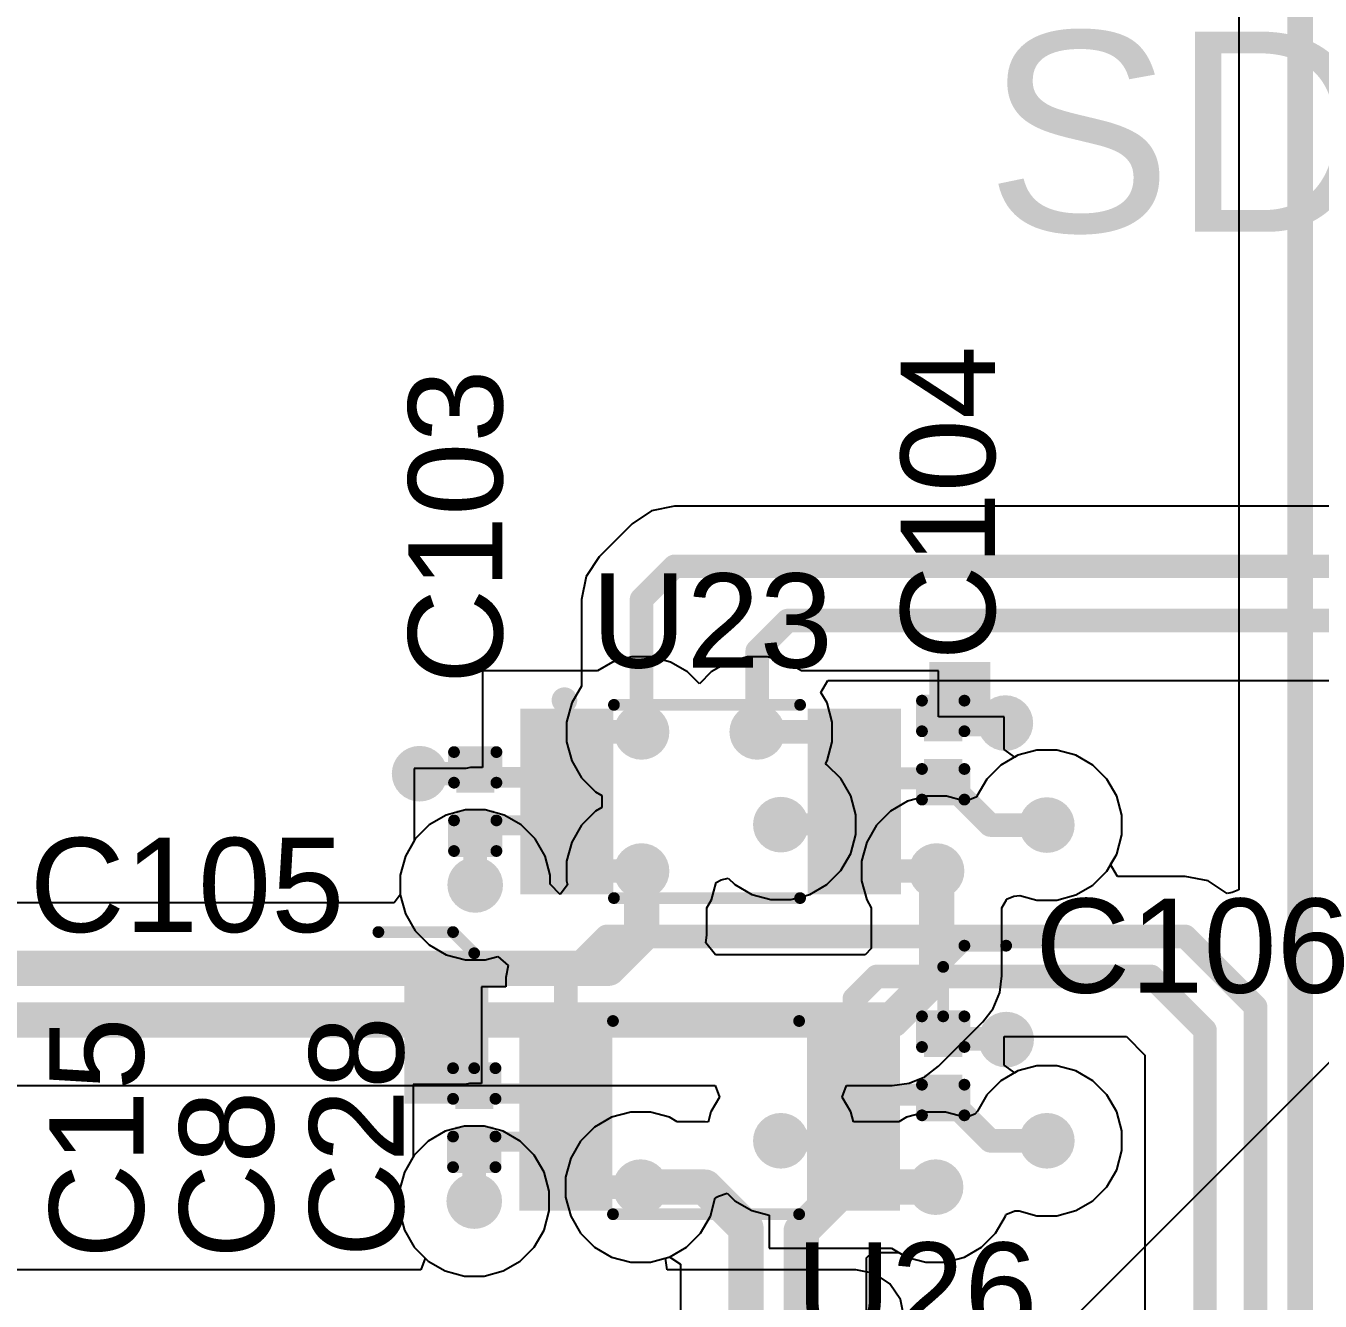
# Model space of a CAD drawing. Header units: millimetres. Extents: x 0 to 214, y 0 to 214.
# Drawn here: x 3.11 to 3.659, y 3.678 to 4.219 of the extents above; entities that cross this region are included whole.
import ezdxf

# ---------------------------------------------------------------- set-up
doc = ezdxf.new("R2010")
doc.units = ezdxf.units.MM
doc.header["$MEASUREMENT"] = 0
for name, color, linetype in [('BottomLayer', 5, 'Continuous'), ('BottomSolder', 6, 'Continuous'), ('TopLayer', 1, 'Continuous'), ('TopOverlay', 2, 'Continuous'), ('TopPaste', 8, 'Continuous'), ('TopSolder', 216, 'Continuous'), ('ViaHoleLayer', 16, 'Continuous')]:
    doc.layers.add(name, color=color, linetype=linetype)
doc.styles.add('Arial', font='', dxfattribs={"height": 0.2})
doc.styles.get('Arial').set_extended_font_data('Arial')

# ---------------------------------------------------------------- blocks, each defined once
blk = doc.blocks.new('TXB0102DCUT_21')
at = {"layer": 'TopLayer'}
for points in [[(-0.07677, 0.03543), (-0.04528, 0.03543), (-0.04528, 0.02362), (-0.07677, 0.02362)], [(0.04528, 0.03543), (0.07677, 0.03543), (0.07677, 0.02362), (0.04528, 0.02362)], [(-0.07677, 0.01575), (-0.04528, 0.01575), (-0.04528, 0.00394), (-0.07677, 0.00394)], [(0.04528, 0.01575), (0.07677, 0.01575), (0.07677, 0.00394), (0.04528, 0.00394)], [(-0.07677, -0.00394), (-0.04528, -0.00394), (-0.04528, -0.01575), (-0.07677, -0.01575)], [(0.04528, -0.00394), (0.07677, -0.00394), (0.07677, -0.01575), (0.04528, -0.01575)], [(-0.07677, -0.02362), (-0.04528, -0.02362), (-0.04528, -0.03543), (-0.07677, -0.03543)], [(0.04528, -0.02362), (0.07677, -0.02362), (0.07677, -0.03543), (0.04528, -0.03543)]]:
    blk.add_hatch(color=1, dxfattribs=at).paths.add_polyline_path(points)
at = {"layer": 'TopPaste'}
for points in [[(-0.07677, 0.03543), (-0.04528, 0.03543), (-0.04528, 0.02362), (-0.07677, 0.02362)], [(0.04528, 0.03543), (0.07677, 0.03543), (0.07677, 0.02362), (0.04528, 0.02362)], [(-0.07677, 0.01575), (-0.04528, 0.01575), (-0.04528, 0.00394), (-0.07677, 0.00394)], [(0.04528, 0.01575), (0.07677, 0.01575), (0.07677, 0.00394), (0.04528, 0.00394)], [(-0.07677, -0.00394), (-0.04528, -0.00394), (-0.04528, -0.01575), (-0.07677, -0.01575)], [(0.04528, -0.00394), (0.07677, -0.00394), (0.07677, -0.01575), (0.04528, -0.01575)], [(-0.07677, -0.02362), (-0.04528, -0.02362), (-0.04528, -0.03543), (-0.07677, -0.03543)], [(0.04528, -0.02362), (0.07677, -0.02362), (0.07677, -0.03543), (0.04528, -0.03543)]]:
    blk.add_hatch(color=8, dxfattribs=at).paths.add_polyline_path(points)
at = {"layer": 'TopSolder'}
for points in [[(-0.08077, 0.03943), (-0.04128, 0.03943), (-0.04128, 0.01962), (-0.08077, 0.01962)], [(0.04128, 0.03943), (0.08077, 0.03943), (0.08077, 0.01962), (0.04128, 0.01962)], [(-0.08077, 0.01975), (-0.04128, 0.01975), (-0.04128, -0.00006), (-0.08077, -0.00006)], [(0.04128, 0.01975), (0.08077, 0.01975), (0.08077, -0.00006), (0.04128, -0.00006)], [(-0.08077, 0.00006), (-0.04128, 0.00006), (-0.04128, -0.01975), (-0.08077, -0.01975)], [(0.04128, 0.00006), (0.08077, 0.00006), (0.08077, -0.01975), (0.04128, -0.01975)], [(-0.08077, -0.01962), (-0.04128, -0.01962), (-0.04128, -0.03943), (-0.08077, -0.03943)], [(0.04128, -0.01962), (0.08077, -0.01962), (0.08077, -0.03943), (0.04128, -0.03943)]]:
    blk.add_hatch(color=216, dxfattribs=at).paths.add_polyline_path(points)
at = {"layer": 'TopOverlay'}
for points, const_width in [([(-0.0605, 0.043, 1), (-0.0635, 0.043, 1)], 0.00787), ([(-0.06547, 0.043, 1), (-0.06153, 0.043, 1)], 0.00394), ([(-0.06247, 0.043, 1), (-0.05853, 0.043, 1)], 0.00394), ([(-0.04225, 0.041, 1), (-0.03975, 0.041, 1)], 0.0025), ([(0.03675, 0.041, 1), (0.03925, 0.041, 1)], 0.0025), ([(-0.04225, -0.041, 1), (-0.03975, -0.041, 1)], 0.0025), ([(0.03675, -0.041, 1), (0.03925, -0.041, 1)], 0.0025)]:
    blk.add_lwpolyline(points, format="xyb", close=True, dxfattribs=dict(at, const_width=const_width))
at = {"layer": 'TopOverlay', "const_width": 0.005}
for points in [[(-0.041, 0.041), (0.038, 0.041)], [(-0.041, -0.041), (0.038, -0.041)]]:
    blk.add_lwpolyline(points, dxfattribs=at)
blk = doc.blocks.new('CAP_0201_28')
at = {"layer": 'TopLayer'}
for points in [[(-0.01772, 0.00591), (-0.00591, 0.00591), (-0.00591, -0.00591), (-0.01772, -0.00591)], [(0.00591, 0.00591), (0.01772, 0.00591), (0.01772, -0.00591), (0.00591, -0.00591)]]:
    blk.add_hatch(color=1, dxfattribs=at).paths.add_polyline_path(points)
at = {"layer": 'TopPaste'}
for points in [[(-0.01772, 0.00591), (-0.00591, 0.00591), (-0.00591, -0.00591), (-0.01772, -0.00591)], [(0.00591, 0.00591), (0.01772, 0.00591), (0.01772, -0.00591), (0.00591, -0.00591)]]:
    blk.add_hatch(color=8, dxfattribs=at).paths.add_polyline_path(points)
at = {"layer": 'TopSolder'}
for points in [[(-0.01988, 0.00807), (-0.00374, 0.00807), (-0.00374, -0.00807), (-0.01988, -0.00807)], [(0.00374, 0.00807), (0.01988, 0.00807), (0.01988, -0.00807), (0.00374, -0.00807)]]:
    blk.add_hatch(color=216, dxfattribs=at).paths.add_polyline_path(points)
at = {"layer": 'TopOverlay', "const_width": 0.005}
for points in [[(-0.021, 0.009), (-0.021, -0.009)], [(-0.021, 0.009), (-0.008, 0.009)], [(0.008, 0.009), (0.021, 0.009)], [(0.021, 0.009), (0.021, -0.009)], [(-0.021, -0.009), (-0.008, -0.009)], [(0.008, -0.009), (0.021, -0.009)]]:
    blk.add_lwpolyline(points, dxfattribs=at)
at = {"layer": 'TopOverlay', "const_width": 0.0025}
for points in [[(-0.02225, 0.009, 1), (-0.01975, 0.009, 1)], [(-0.02225, 0.009, 1), (-0.01975, 0.009, 1)], [(-0.00925, 0.009, 1), (-0.00675, 0.009, 1)], [(0.00675, 0.009, 1), (0.00925, 0.009, 1)], [(0.01975, 0.009, 1), (0.02225, 0.009, 1)], [(0.01975, 0.009, 1), (0.02225, 0.009, 1)], [(-0.02225, -0.009, 1), (-0.01975, -0.009, 1)], [(-0.02225, -0.009, 1), (-0.01975, -0.009, 1)], [(-0.00925, -0.009, 1), (-0.00675, -0.009, 1)], [(0.00675, -0.009, 1), (0.00925, -0.009, 1)], [(0.01975, -0.009, 1), (0.02225, -0.009, 1)], [(0.01975, -0.009, 1), (0.02225, -0.009, 1)]]:
    blk.add_lwpolyline(points, format="xyb", close=True, dxfattribs=at)
blk = doc.blocks.new('CAP_0201_29')
at = {"layer": 'TopLayer'}
for points in [[(-0.01772, 0.00591), (-0.00591, 0.00591), (-0.00591, -0.00591), (-0.01772, -0.00591)], [(0.00591, 0.00591), (0.01772, 0.00591), (0.01772, -0.00591), (0.00591, -0.00591)]]:
    blk.add_hatch(color=1, dxfattribs=at).paths.add_polyline_path(points)
at = {"layer": 'TopPaste'}
for points in [[(-0.01772, 0.00591), (-0.00591, 0.00591), (-0.00591, -0.00591), (-0.01772, -0.00591)], [(0.00591, 0.00591), (0.01772, 0.00591), (0.01772, -0.00591), (0.00591, -0.00591)]]:
    blk.add_hatch(color=8, dxfattribs=at).paths.add_polyline_path(points)
at = {"layer": 'TopSolder'}
for points in [[(-0.01988, 0.00807), (-0.00374, 0.00807), (-0.00374, -0.00807), (-0.01988, -0.00807)], [(0.00374, 0.00807), (0.01988, 0.00807), (0.01988, -0.00807), (0.00374, -0.00807)]]:
    blk.add_hatch(color=216, dxfattribs=at).paths.add_polyline_path(points)
at = {"layer": 'TopOverlay', "const_width": 0.005}
for points in [[(-0.021, 0.009), (-0.021, -0.009)], [(-0.021, 0.009), (-0.008, 0.009)], [(0.008, 0.009), (0.021, 0.009)], [(0.021, 0.009), (0.021, -0.009)], [(-0.021, -0.009), (-0.008, -0.009)], [(0.008, -0.009), (0.021, -0.009)]]:
    blk.add_lwpolyline(points, dxfattribs=at)
at = {"layer": 'TopOverlay', "const_width": 0.0025}
for points in [[(-0.02225, 0.009, 1), (-0.01975, 0.009, 1)], [(-0.02225, 0.009, 1), (-0.01975, 0.009, 1)], [(-0.00925, 0.009, 1), (-0.00675, 0.009, 1)], [(0.00675, 0.009, 1), (0.00925, 0.009, 1)], [(0.01975, 0.009, 1), (0.02225, 0.009, 1)], [(0.01975, 0.009, 1), (0.02225, 0.009, 1)], [(-0.02225, -0.009, 1), (-0.01975, -0.009, 1)], [(-0.02225, -0.009, 1), (-0.01975, -0.009, 1)], [(-0.00925, -0.009, 1), (-0.00675, -0.009, 1)], [(0.00675, -0.009, 1), (0.00925, -0.009, 1)], [(0.01975, -0.009, 1), (0.02225, -0.009, 1)], [(0.01975, -0.009, 1), (0.02225, -0.009, 1)]]:
    blk.add_lwpolyline(points, format="xyb", close=True, dxfattribs=at)
blk = doc.blocks.new('TXB0102DCUT_30')
at = {"layer": 'TopLayer'}
for points in [[(-0.07677, 0.03543), (-0.04528, 0.03543), (-0.04528, 0.02362), (-0.07677, 0.02362)], [(0.04528, 0.03543), (0.07677, 0.03543), (0.07677, 0.02362), (0.04528, 0.02362)], [(-0.07677, 0.01575), (-0.04528, 0.01575), (-0.04528, 0.00394), (-0.07677, 0.00394)], [(0.04528, 0.01575), (0.07677, 0.01575), (0.07677, 0.00394), (0.04528, 0.00394)], [(-0.07677, -0.00394), (-0.04528, -0.00394), (-0.04528, -0.01575), (-0.07677, -0.01575)], [(0.04528, -0.00394), (0.07677, -0.00394), (0.07677, -0.01575), (0.04528, -0.01575)], [(-0.07677, -0.02362), (-0.04528, -0.02362), (-0.04528, -0.03543), (-0.07677, -0.03543)], [(0.04528, -0.02362), (0.07677, -0.02362), (0.07677, -0.03543), (0.04528, -0.03543)]]:
    blk.add_hatch(color=1, dxfattribs=at).paths.add_polyline_path(points)
at = {"layer": 'TopPaste'}
for points in [[(-0.07677, 0.03543), (-0.04528, 0.03543), (-0.04528, 0.02362), (-0.07677, 0.02362)], [(0.04528, 0.03543), (0.07677, 0.03543), (0.07677, 0.02362), (0.04528, 0.02362)], [(-0.07677, 0.01575), (-0.04528, 0.01575), (-0.04528, 0.00394), (-0.07677, 0.00394)], [(0.04528, 0.01575), (0.07677, 0.01575), (0.07677, 0.00394), (0.04528, 0.00394)], [(-0.07677, -0.00394), (-0.04528, -0.00394), (-0.04528, -0.01575), (-0.07677, -0.01575)], [(0.04528, -0.00394), (0.07677, -0.00394), (0.07677, -0.01575), (0.04528, -0.01575)], [(-0.07677, -0.02362), (-0.04528, -0.02362), (-0.04528, -0.03543), (-0.07677, -0.03543)], [(0.04528, -0.02362), (0.07677, -0.02362), (0.07677, -0.03543), (0.04528, -0.03543)]]:
    blk.add_hatch(color=8, dxfattribs=at).paths.add_polyline_path(points)
at = {"layer": 'TopSolder'}
for points in [[(-0.08077, 0.03943), (-0.04128, 0.03943), (-0.04128, 0.01962), (-0.08077, 0.01962)], [(0.04128, 0.03943), (0.08077, 0.03943), (0.08077, 0.01962), (0.04128, 0.01962)], [(-0.08077, 0.01975), (-0.04128, 0.01975), (-0.04128, -0.00006), (-0.08077, -0.00006)], [(0.04128, 0.01975), (0.08077, 0.01975), (0.08077, -0.00006), (0.04128, -0.00006)], [(-0.08077, 0.00006), (-0.04128, 0.00006), (-0.04128, -0.01975), (-0.08077, -0.01975)], [(0.04128, 0.00006), (0.08077, 0.00006), (0.08077, -0.01975), (0.04128, -0.01975)], [(-0.08077, -0.01962), (-0.04128, -0.01962), (-0.04128, -0.03943), (-0.08077, -0.03943)], [(0.04128, -0.01962), (0.08077, -0.01962), (0.08077, -0.03943), (0.04128, -0.03943)]]:
    blk.add_hatch(color=216, dxfattribs=at).paths.add_polyline_path(points)
at = {"layer": 'TopOverlay'}
for points, const_width in [([(-0.0605, 0.043, 1), (-0.0635, 0.043, 1)], 0.00787), ([(-0.06547, 0.043, 1), (-0.06153, 0.043, 1)], 0.00394), ([(-0.06247, 0.043, 1), (-0.05853, 0.043, 1)], 0.00394), ([(-0.04225, 0.041, 1), (-0.03975, 0.041, 1)], 0.0025), ([(0.03675, 0.041, 1), (0.03925, 0.041, 1)], 0.0025), ([(-0.04225, -0.041, 1), (-0.03975, -0.041, 1)], 0.0025), ([(0.03675, -0.041, 1), (0.03925, -0.041, 1)], 0.0025)]:
    blk.add_lwpolyline(points, format="xyb", close=True, dxfattribs=dict(at, const_width=const_width))
at = {"layer": 'TopOverlay', "const_width": 0.005}
for points in [[(-0.041, 0.041), (0.038, 0.041)], [(-0.041, -0.041), (0.038, -0.041)]]:
    blk.add_lwpolyline(points, dxfattribs=at)
blk = doc.blocks.new('CAP_0201_171')
at = {"layer": 'TopLayer'}
for points in [[(-0.01772, 0.00591), (-0.00591, 0.00591), (-0.00591, -0.00591), (-0.01772, -0.00591)], [(0.00591, 0.00591), (0.01772, 0.00591), (0.01772, -0.00591), (0.00591, -0.00591)]]:
    blk.add_hatch(color=1, dxfattribs=at).paths.add_polyline_path(points)
at = {"layer": 'TopPaste'}
for points in [[(-0.01772, 0.00591), (-0.00591, 0.00591), (-0.00591, -0.00591), (-0.01772, -0.00591)], [(0.00591, 0.00591), (0.01772, 0.00591), (0.01772, -0.00591), (0.00591, -0.00591)]]:
    blk.add_hatch(color=8, dxfattribs=at).paths.add_polyline_path(points)
at = {"layer": 'TopSolder'}
for points in [[(-0.01988, 0.00807), (-0.00374, 0.00807), (-0.00374, -0.00807), (-0.01988, -0.00807)], [(0.00374, 0.00807), (0.01988, 0.00807), (0.01988, -0.00807), (0.00374, -0.00807)]]:
    blk.add_hatch(color=216, dxfattribs=at).paths.add_polyline_path(points)
at = {"layer": 'TopOverlay', "const_width": 0.005}
for points in [[(-0.021, 0.009), (-0.021, -0.009)], [(-0.021, 0.009), (-0.008, 0.009)], [(0.008, 0.009), (0.021, 0.009)], [(0.021, 0.009), (0.021, -0.009)], [(-0.021, -0.009), (-0.008, -0.009)], [(0.008, -0.009), (0.021, -0.009)]]:
    blk.add_lwpolyline(points, dxfattribs=at)
at = {"layer": 'TopOverlay', "const_width": 0.0025}
for points in [[(-0.02225, 0.009, 1), (-0.01975, 0.009, 1)], [(-0.02225, 0.009, 1), (-0.01975, 0.009, 1)], [(-0.00925, 0.009, 1), (-0.00675, 0.009, 1)], [(0.00675, 0.009, 1), (0.00925, 0.009, 1)], [(0.01975, 0.009, 1), (0.02225, 0.009, 1)], [(0.01975, 0.009, 1), (0.02225, 0.009, 1)], [(-0.02225, -0.009, 1), (-0.01975, -0.009, 1)], [(-0.02225, -0.009, 1), (-0.01975, -0.009, 1)], [(-0.00925, -0.009, 1), (-0.00675, -0.009, 1)], [(0.00675, -0.009, 1), (0.00925, -0.009, 1)], [(0.01975, -0.009, 1), (0.02225, -0.009, 1)], [(0.01975, -0.009, 1), (0.02225, -0.009, 1)]]:
    blk.add_lwpolyline(points, format="xyb", close=True, dxfattribs=at)
blk = doc.blocks.new('CAP_0201_172')
at = {"layer": 'TopLayer'}
for points in [[(-0.01772, 0.00591), (-0.00591, 0.00591), (-0.00591, -0.00591), (-0.01772, -0.00591)], [(0.00591, 0.00591), (0.01772, 0.00591), (0.01772, -0.00591), (0.00591, -0.00591)]]:
    blk.add_hatch(color=1, dxfattribs=at).paths.add_polyline_path(points)
at = {"layer": 'TopPaste'}
for points in [[(-0.01772, 0.00591), (-0.00591, 0.00591), (-0.00591, -0.00591), (-0.01772, -0.00591)], [(0.00591, 0.00591), (0.01772, 0.00591), (0.01772, -0.00591), (0.00591, -0.00591)]]:
    blk.add_hatch(color=8, dxfattribs=at).paths.add_polyline_path(points)
at = {"layer": 'TopSolder'}
for points in [[(-0.01988, 0.00807), (-0.00374, 0.00807), (-0.00374, -0.00807), (-0.01988, -0.00807)], [(0.00374, 0.00807), (0.01988, 0.00807), (0.01988, -0.00807), (0.00374, -0.00807)]]:
    blk.add_hatch(color=216, dxfattribs=at).paths.add_polyline_path(points)
at = {"layer": 'TopOverlay', "const_width": 0.005}
for points in [[(-0.021, 0.009), (-0.021, -0.009)], [(-0.021, 0.009), (-0.008, 0.009)], [(0.008, 0.009), (0.021, 0.009)], [(0.021, 0.009), (0.021, -0.009)], [(-0.021, -0.009), (-0.008, -0.009)], [(0.008, -0.009), (0.021, -0.009)]]:
    blk.add_lwpolyline(points, dxfattribs=at)
at = {"layer": 'TopOverlay', "const_width": 0.0025}
for points in [[(-0.02225, 0.009, 1), (-0.01975, 0.009, 1)], [(-0.02225, 0.009, 1), (-0.01975, 0.009, 1)], [(-0.00925, 0.009, 1), (-0.00675, 0.009, 1)], [(0.00675, 0.009, 1), (0.00925, 0.009, 1)], [(0.01975, 0.009, 1), (0.02225, 0.009, 1)], [(0.01975, 0.009, 1), (0.02225, 0.009, 1)], [(-0.02225, -0.009, 1), (-0.01975, -0.009, 1)], [(-0.02225, -0.009, 1), (-0.01975, -0.009, 1)], [(-0.00925, -0.009, 1), (-0.00675, -0.009, 1)], [(0.00675, -0.009, 1), (0.00925, -0.009, 1)], [(0.01975, -0.009, 1), (0.02225, -0.009, 1)], [(0.01975, -0.009, 1), (0.02225, -0.009, 1)]]:
    blk.add_lwpolyline(points, format="xyb", close=True, dxfattribs=at)

msp = doc.modelspace()

# ---------------------------------------------------------------- hatches: boundary and pattern name
at = {"layer": 'BottomLayer'}
h = msp.add_hatch(color=5, dxfattribs=at)
edge = h.paths.add_edge_path()
edge.add_arc((3.52538, 3.92347), 0.01181, 0, 360)
h = msp.add_hatch(color=5, dxfattribs=at)
edge = h.paths.add_edge_path()
edge.add_arc((3.371, 3.91974), 0.01181, 0, 360)
h = msp.add_hatch(color=5, dxfattribs=at)
edge = h.paths.add_edge_path()
edge.add_arc((3.4201, 3.91974), 0.01181, 0, 360)
h = msp.add_hatch(color=5, dxfattribs=at)
edge = h.paths.add_edge_path()
edge.add_arc((3.27682, 3.90199), 0.01181, 0, 360)
h = msp.add_hatch(color=5, dxfattribs=at)
edge = h.paths.add_edge_path()
edge.add_arc((3.43011, 3.88037), 0.01181, 0, 360)
h = msp.add_hatch(color=5, dxfattribs=at)
edge = h.paths.add_edge_path()
edge.add_arc((3.54299, 3.88019), 0.01181, 0, 360)
h = msp.add_hatch(color=5, dxfattribs=at)
edge = h.paths.add_edge_path()
edge.add_arc((3.371, 3.86068), 0.01181, 0, 360)
h = msp.add_hatch(color=5, dxfattribs=at)
edge = h.paths.add_edge_path()
edge.add_arc((3.49619, 3.86068), 0.01181, 0, 360)
h = msp.add_hatch(color=5, dxfattribs=at)
edge = h.paths.add_edge_path()
edge.add_arc((3.30041, 3.85478), 0.01181, 0, 360)
h = msp.add_hatch(color=5, dxfattribs=at)
edge = h.paths.add_edge_path()
edge.add_arc((3.52572, 3.78913), 0.01181, 0, 360)
h = msp.add_hatch(color=5, dxfattribs=at)
edge = h.paths.add_edge_path()
edge.add_arc((3.43011, 3.74619), 0.01181, 0, 360)
h = msp.add_hatch(color=5, dxfattribs=at)
edge = h.paths.add_edge_path()
edge.add_arc((3.54299, 3.74619), 0.01181, 0, 360)
h = msp.add_hatch(color=5, dxfattribs=at)
edge = h.paths.add_edge_path()
edge.add_arc((3.37059, 3.72651), 0.01181, 0, 360)
h = msp.add_hatch(color=5, dxfattribs=at)
edge = h.paths.add_edge_path()
edge.add_arc((3.49578, 3.72651), 0.01181, 0, 360)
h = msp.add_hatch(color=5, dxfattribs=at)
edge = h.paths.add_edge_path()
edge.add_arc((3.3, 3.7206), 0.01181, 0, 360)
at = {"layer": 'TopLayer'}
for points in [[(3.49309, 3.91791), (3.519, 3.91791), (3.519, 3.94938), (3.49309, 3.94938)], [(3.33594, 3.90482), (3.29847, 3.90482), (3.29847, 3.89608), (3.33594, 3.89608)], [(3.4613, 3.89529), (3.49941, 3.89529), (3.49941, 3.90463), (3.4613, 3.90463)], [(3.33926, 3.88427), (3.29847, 3.88427), (3.29847, 3.8758), (3.33926, 3.8758)], [(3.4613, 3.88513), (3.42051, 3.88513), (3.42051, 3.8758), (3.4613, 3.8758)], [(3.27036, 3.76191), (3.30591, 3.76191), (3.30591, 3.81942), (3.27036, 3.81942)], [(3.33553, 3.77064), (3.29805, 3.77064), (3.29805, 3.76191), (3.33553, 3.76191)], [(3.46089, 3.76111), (3.499, 3.76111), (3.499, 3.77045), (3.46089, 3.77045)], [(3.33884, 3.7501), (3.29805, 3.7501), (3.29805, 3.74162), (3.33884, 3.74162)], [(3.46089, 3.75096), (3.4201, 3.75096), (3.4201, 3.74162), (3.46089, 3.74162)]]:
    msp.add_hatch(color=1, dxfattribs=at).paths.add_polyline_path(points)
h = msp.add_hatch(color=1, dxfattribs=at)
edge = h.paths.add_edge_path()
edge.add_arc((3.52538, 3.92347), 0.01181, 0, 360)
h = msp.add_hatch(color=1, dxfattribs=at)
edge = h.paths.add_edge_path()
edge.add_arc((3.371, 3.91974), 0.01181, 0, 360)
h = msp.add_hatch(color=1, dxfattribs=at)
edge = h.paths.add_edge_path()
edge.add_arc((3.4201, 3.91974), 0.01181, 0, 360)
h = msp.add_hatch(color=1, dxfattribs=at)
edge = h.paths.add_edge_path()
edge.add_arc((3.27682, 3.90199), 0.01181, 0, 360)
h = msp.add_hatch(color=1, dxfattribs=at)
edge = h.paths.add_edge_path()
edge.add_arc((3.43011, 3.88037), 0.01181, 0, 360)
h = msp.add_hatch(color=1, dxfattribs=at)
edge = h.paths.add_edge_path()
edge.add_arc((3.54299, 3.88019), 0.01181, 0, 360)
h = msp.add_hatch(color=1, dxfattribs=at)
edge = h.paths.add_edge_path()
edge.add_arc((3.371, 3.86068), 0.01181, 0, 360)
h = msp.add_hatch(color=1, dxfattribs=at)
edge = h.paths.add_edge_path()
edge.add_arc((3.49619, 3.86068), 0.01181, 0, 360)
h = msp.add_hatch(color=1, dxfattribs=at)
edge = h.paths.add_edge_path()
edge.add_arc((3.30041, 3.85478), 0.01181, 0, 360)
h = msp.add_hatch(color=1, dxfattribs=at)
edge = h.paths.add_edge_path()
edge.add_arc((3.52572, 3.78913), 0.01181, 0, 360)
h = msp.add_hatch(color=1, dxfattribs=at)
edge = h.paths.add_edge_path()
edge.add_arc((3.43011, 3.74619), 0.01181, 0, 360)
h = msp.add_hatch(color=1, dxfattribs=at)
edge = h.paths.add_edge_path()
edge.add_arc((3.54299, 3.74619), 0.01181, 0, 360)
h = msp.add_hatch(color=1, dxfattribs=at)
edge = h.paths.add_edge_path()
edge.add_arc((3.37059, 3.72651), 0.01181, 0, 360)
h = msp.add_hatch(color=1, dxfattribs=at)
edge = h.paths.add_edge_path()
edge.add_arc((3.49578, 3.72651), 0.01181, 0, 360)
h = msp.add_hatch(color=1, dxfattribs=at)
edge = h.paths.add_edge_path()
edge.add_arc((3.3, 3.7206), 0.01181, 0, 360)
at = {"layer": 'ViaHoleLayer'}
h = msp.add_hatch(color=16, dxfattribs=at)
edge = h.paths.add_edge_path()
edge.add_arc((3.52538, 3.92347), 0.00591, 0, 360)
h = msp.add_hatch(color=16, dxfattribs=at)
edge = h.paths.add_edge_path()
edge.add_arc((3.371, 3.91974), 0.00591, 0, 360)
h = msp.add_hatch(color=16, dxfattribs=at)
edge = h.paths.add_edge_path()
edge.add_arc((3.4201, 3.91974), 0.00591, 0, 360)
h = msp.add_hatch(color=16, dxfattribs=at)
edge = h.paths.add_edge_path()
edge.add_arc((3.27682, 3.90199), 0.00591, 0, 360)
h = msp.add_hatch(color=16, dxfattribs=at)
edge = h.paths.add_edge_path()
edge.add_arc((3.43011, 3.88037), 0.00591, 0, 360)
h = msp.add_hatch(color=16, dxfattribs=at)
edge = h.paths.add_edge_path()
edge.add_arc((3.54299, 3.88019), 0.00591, 0, 360)
h = msp.add_hatch(color=16, dxfattribs=at)
edge = h.paths.add_edge_path()
edge.add_arc((3.371, 3.86068), 0.00591, 0, 360)
h = msp.add_hatch(color=16, dxfattribs=at)
edge = h.paths.add_edge_path()
edge.add_arc((3.49619, 3.86068), 0.00591, 0, 360)
h = msp.add_hatch(color=16, dxfattribs=at)
edge = h.paths.add_edge_path()
edge.add_arc((3.30041, 3.85478), 0.00591, 0, 360)
h = msp.add_hatch(color=16, dxfattribs=at)
edge = h.paths.add_edge_path()
edge.add_arc((3.52572, 3.78913), 0.00591, 0, 360)
h = msp.add_hatch(color=16, dxfattribs=at)
edge = h.paths.add_edge_path()
edge.add_arc((3.43011, 3.74619), 0.00591, 0, 360)
h = msp.add_hatch(color=16, dxfattribs=at)
edge = h.paths.add_edge_path()
edge.add_arc((3.54299, 3.74619), 0.00591, 0, 360)
h = msp.add_hatch(color=16, dxfattribs=at)
edge = h.paths.add_edge_path()
edge.add_arc((3.37059, 3.72651), 0.00591, 0, 360)
h = msp.add_hatch(color=16, dxfattribs=at)
edge = h.paths.add_edge_path()
edge.add_arc((3.49578, 3.72651), 0.00591, 0, 360)
h = msp.add_hatch(color=16, dxfattribs=at)
edge = h.paths.add_edge_path()
edge.add_arc((3.3, 3.7206), 0.00591, 0, 360)

# ---------------------------------------------------------------- linework, layer by layer
at = {"layer": 'BottomLayer'}
for p, q in [((3.385, 4.01549), (3.37525, 4.01355)), ((3.718, 4.01549), (3.385, 4.01549)), ((3.37525, 4.01355), (3.36698, 4.00802)), ((3.36698, 4.00802), (3.35298, 3.99402)), ((3.35298, 3.99402), (3.34745, 3.98575)), ((3.34745, 3.98575), (3.34551, 3.976)), ((3.34551, 3.976), (3.34551, 3.93921)), ((3.34551, 3.93921), (3.34136, 3.93202)), ((3.44715, 3.93651), (3.45004, 3.94151)), ((3.45004, 3.94151), (3.67141, 3.94151)), ((3.44974, 3.93202), (3.44715, 3.93651)), ((3.34136, 3.93202), (3.33919, 3.92393)), ((3.45191, 3.92393), (3.44974, 3.93202)), ((3.33919, 3.92393), (3.33919, 3.91555)), ((3.45191, 3.91555), (3.45191, 3.92393)), ((3.33919, 3.91555), (3.34136, 3.90746)), ((3.44974, 3.90746), (3.45191, 3.91555)), ((3.5388, 3.912), (3.53071, 3.90984)), ((3.54718, 3.912), (3.5388, 3.912)), ((3.55527, 3.90984), (3.54718, 3.912)), ((3.34136, 3.90746), (3.34554, 3.90021)), ((3.44901, 3.90619), (3.44974, 3.90746)), ((3.44964, 3.90582), (3.44901, 3.90619)), ((3.45556, 3.8999), (3.44964, 3.90582)), ((3.52346, 3.90565), (3.51753, 3.89972)), ((3.53071, 3.90984), (3.52346, 3.90565)), ((3.56252, 3.90565), (3.55527, 3.90984)), ((3.56844, 3.89972), (3.56252, 3.90565)), ((3.34554, 3.90021), (3.35147, 3.89428)), ((3.45975, 3.89265), (3.45556, 3.8999)), ((3.51753, 3.89972), (3.51335, 3.89247)), ((3.57263, 3.89247), (3.56844, 3.89972)), ((3.35147, 3.89428), (3.35419, 3.89271)), ((3.35419, 3.89271), (3.35419, 3.88771)), ((3.46192, 3.88456), (3.45975, 3.89265)), ((3.48391, 3.89033), (3.47666, 3.88614)), ((3.492, 3.89249), (3.48391, 3.89033)), ((3.50038, 3.89249), (3.492, 3.89249)), ((3.50765, 3.89054), (3.50038, 3.89249)), ((3.51016, 3.89086), (3.50765, 3.89054)), ((3.51326, 3.89214), (3.51016, 3.89086)), ((3.51335, 3.89247), (3.51326, 3.89214)), ((3.5748, 3.88438), (3.57263, 3.89247)), ((3.28813, 3.88442), (3.28088, 3.88023)), ((3.29622, 3.88659), (3.28813, 3.88442)), ((3.3046, 3.88659), (3.29622, 3.88659)), ((3.31269, 3.88442), (3.3046, 3.88659)), ((3.31995, 3.88023), (3.31269, 3.88442)), ((3.35147, 3.88614), (3.34554, 3.88022)), ((3.35419, 3.88771), (3.35147, 3.88614)), ((3.46192, 3.87618), (3.46192, 3.88456)), ((3.47666, 3.88614), (3.47073, 3.88022)), ((3.5748, 3.876), (3.5748, 3.88438)), ((3.28088, 3.88023), (3.27496, 3.87431)), ((3.32587, 3.87431), (3.31995, 3.88023)), ((3.34554, 3.88022), (3.34136, 3.87296)), ((3.47073, 3.88022), (3.46655, 3.87296)), ((3.27496, 3.87431), (3.27077, 3.86706)), ((3.33006, 3.86706), (3.32587, 3.87431)), ((3.34136, 3.87296), (3.33919, 3.86487)), ((3.45975, 3.86809), (3.46192, 3.87618)), ((3.46655, 3.87296), (3.46438, 3.86487)), ((3.57263, 3.86791), (3.5748, 3.876)), ((3.27077, 3.86706), (3.2686, 3.85897)), ((3.33222, 3.85897), (3.33006, 3.86706)), ((3.45556, 3.86084), (3.45975, 3.86809)), ((3.56844, 3.86066), (3.57263, 3.86791)), ((3.33919, 3.86487), (3.33919, 3.8565)), ((3.46438, 3.86487), (3.46438, 3.8565)), ((3.2686, 3.85897), (3.2686, 3.85059)), ((3.33222, 3.85504), (3.33222, 3.85897)), ((3.33919, 3.8565), (3.33963, 3.85484)), ((3.40064, 3.8484), (3.40262, 3.85579)), ((3.40262, 3.85579), (3.40485, 3.85698)), ((3.40485, 3.85698), (3.40781, 3.85768)), ((3.40781, 3.85768), (3.41058, 3.85491)), ((3.44964, 3.85491), (3.45556, 3.86084)), ((3.46438, 3.8565), (3.46655, 3.8484)), ((3.56252, 3.85474), (3.56844, 3.86066)), ((3.2686, 3.85059), (3.26596, 3.84715)), ((3.33649, 3.85074), (3.33222, 3.85504)), ((3.33963, 3.85484), (3.33649, 3.85074)), ((3.41058, 3.85491), (3.41783, 3.85073)), ((3.41783, 3.85073), (3.42592, 3.84856)), ((3.4343, 3.84856), (3.44239, 3.85073)), ((3.44239, 3.85073), (3.44964, 3.85491)), ((3.52902, 3.85002), (3.53152, 3.85033)), ((3.53152, 3.85033), (3.5388, 3.84838)), ((3.54718, 3.84838), (3.55527, 3.85055)), ((3.55527, 3.85055), (3.56252, 3.85474)), ((3.26596, 3.84715), (2.96581, 3.84715)), ((3.39874, 3.8451), (3.40064, 3.8484)), ((3.39874, 3.8335), (3.39874, 3.8451)), ((3.42592, 3.84856), (3.4343, 3.84856)), ((3.46655, 3.8484), (3.46845, 3.8451)), ((3.46845, 3.8451), (3.46845, 3.82776)), ((3.52393, 3.8451), (3.52583, 3.8484)), ((3.52393, 3.81627), (3.52393, 3.8451)), ((3.52583, 3.8484), (3.52592, 3.84873)), ((3.52592, 3.84873), (3.52902, 3.85002)), ((3.5388, 3.84838), (3.54718, 3.84838)), ((3.3983, 3.83015), (3.39874, 3.8335)), ((3.40245, 3.82515), (3.3983, 3.83015)), ((3.46585, 3.82515), (3.40245, 3.82515)), ((3.46845, 3.82776), (3.46585, 3.82515)), ((3.52298, 3.80909), (3.52393, 3.81627)), ((3.52021, 3.8024), (3.52298, 3.80909)), ((3.5158, 3.79665), (3.52021, 3.8024)), ((3.49695, 3.7778), (3.5158, 3.79665)), ((3.48452, 3.77062), (3.49121, 3.7734)), ((3.49121, 3.7734), (3.49695, 3.7778)), ((3.53071, 3.77583), (3.52346, 3.77165)), ((3.5388, 3.778), (3.53071, 3.77583)), ((3.54718, 3.778), (3.5388, 3.778)), ((3.55527, 3.77583), (3.54718, 3.778)), ((3.56252, 3.77165), (3.55527, 3.77583)), ((2.93941, 3.76968), (3.40222, 3.76968)), ((3.40222, 3.76968), (3.40405, 3.76468)), ((3.45617, 3.76468), (3.458, 3.76968)), ((3.458, 3.76968), (3.47734, 3.76968)), ((3.47734, 3.76968), (3.48452, 3.77062)), ((3.52346, 3.77165), (3.51753, 3.76572)), ((3.56844, 3.76572), (3.56252, 3.77165)), ((3.40405, 3.76468), (3.40046, 3.75847)), ((3.45975, 3.75847), (3.45617, 3.76468)), ((3.51753, 3.76572), (3.51352, 3.75877)), ((3.57263, 3.75847), (3.56844, 3.76572)), ((3.3664, 3.75832), (3.35831, 3.75615)), ((3.37478, 3.75832), (3.3664, 3.75832)), ((3.38287, 3.75615), (3.37478, 3.75832)), ((3.40046, 3.75847), (3.39928, 3.75407)), ((3.46088, 3.75424), (3.45975, 3.75847)), ((3.49159, 3.75832), (3.4835, 3.75615)), ((3.49996, 3.75832), (3.49159, 3.75832)), ((3.50806, 3.75615), (3.49996, 3.75832)), ((3.51247, 3.7575), (3.50854, 3.75587)), ((3.51352, 3.75877), (3.51247, 3.7575)), ((3.5748, 3.75038), (3.57263, 3.75847)), ((3.29581, 3.75241), (3.28772, 3.75024)), ((3.30419, 3.75241), (3.29581, 3.75241)), ((3.31228, 3.75024), (3.30419, 3.75241)), ((3.35106, 3.75196), (3.34513, 3.74604)), ((3.35831, 3.75615), (3.35106, 3.75196)), ((3.38617, 3.75424), (3.38287, 3.75615)), ((3.39793, 3.75424), (3.38617, 3.75424)), ((3.39928, 3.75407), (3.39793, 3.75424)), ((3.4802, 3.75424), (3.46088, 3.75424)), ((3.4835, 3.75615), (3.4802, 3.75424)), ((3.50854, 3.75587), (3.50806, 3.75615)), ((3.28047, 3.74606), (3.27454, 3.74013)), ((3.28772, 3.75024), (3.28047, 3.74606)), ((3.31953, 3.74606), (3.31228, 3.75024)), ((3.32546, 3.74013), (3.31953, 3.74606)), ((3.34513, 3.74604), (3.34094, 3.73879)), ((3.5748, 3.742), (3.5748, 3.75038)), ((3.57263, 3.73391), (3.5748, 3.742)), ((3.27454, 3.74013), (3.27036, 3.73288)), ((3.32964, 3.73288), (3.32546, 3.74013)), ((3.34094, 3.73879), (3.33878, 3.73069)), ((3.27036, 3.73288), (3.26819, 3.72479)), ((3.33181, 3.72479), (3.32964, 3.73288)), ((3.33878, 3.73069), (3.33878, 3.72232)), ((3.56844, 3.72666), (3.57263, 3.73391)), ((3.26819, 3.72479), (3.26819, 3.71641)), ((3.33181, 3.71641), (3.33181, 3.72479)), ((3.56252, 3.72074), (3.56844, 3.72666)), ((3.33878, 3.72232), (3.34094, 3.71423)), ((3.55527, 3.71655), (3.56252, 3.72074)), ((3.26819, 3.71641), (3.27036, 3.70832)), ((3.32964, 3.70832), (3.33181, 3.71641)), ((3.34094, 3.71423), (3.34513, 3.70697)), ((3.52123, 3.70697), (3.52542, 3.71423)), ((3.52542, 3.71423), (3.5256, 3.71492)), ((3.5256, 3.71492), (3.52937, 3.71648)), ((3.52937, 3.71648), (3.53118, 3.71642)), ((3.53118, 3.71642), (3.5388, 3.71438)), ((3.5388, 3.71438), (3.54718, 3.71438)), ((3.54718, 3.71438), (3.55527, 3.71655)), ((3.27036, 3.70832), (3.27454, 3.70107)), ((3.32546, 3.70107), (3.32964, 3.70832)), ((3.34513, 3.70697), (3.35106, 3.70105)), ((3.51531, 3.70105), (3.52123, 3.70697)), ((3.27454, 3.70107), (3.28047, 3.69515)), ((3.31953, 3.69515), (3.32546, 3.70107)), ((3.35106, 3.70105), (3.35831, 3.69686)), ((3.35831, 3.69686), (3.3664, 3.6947)), ((3.37478, 3.6947), (3.38255, 3.69678)), ((3.38255, 3.69678), (3.38296, 3.6968)), ((3.38296, 3.6968), (3.38755, 3.6938)), ((3.4665, 3.69647), (3.4688, 3.69877)), ((3.4665, 3.4878), (3.4665, 3.69647)), ((3.4688, 3.69877), (3.4802, 3.69877)), ((3.4802, 3.69877), (3.4835, 3.69686)), ((3.4835, 3.69686), (3.49159, 3.6947)), ((3.49996, 3.6947), (3.50806, 3.69686)), ((3.50806, 3.69686), (3.51531, 3.70105)), ((3.28047, 3.69515), (3.28772, 3.69096)), ((3.28772, 3.69096), (3.29581, 3.68879)), ((3.30419, 3.68879), (3.31228, 3.69096)), ((3.31228, 3.69096), (3.31953, 3.69515)), ((3.3664, 3.6947), (3.37478, 3.6947)), ((3.38755, 3.6938), (3.38755, 3.50963)), ((3.49159, 3.6947), (3.49996, 3.6947)), ((3.29581, 3.68879), (3.30419, 3.68879))]:
    msp.add_line(p, q, dxfattribs=at)
for points, const_width in [([(3.371, 3.976), (3.385, 3.99)], 0.01), ([(3.385, 3.99), (3.718, 3.99)], 0.01), ([(3.371, 3.91974), (3.371, 3.976)], 0.01), ([(3.4201, 3.9541), (3.433, 3.967)], 0.01), ([(3.433, 3.967), (3.697, 3.967)], 0.01), ([(3.4201, 3.91974), (3.4201, 3.9541)], 0.01), ([(3.371, 3.8335), (3.371, 3.86068)], 0.015), ([(3.49619, 3.81627), (3.49619, 3.86068)], 0.015), ([(3.35692, 3.81942), (3.371, 3.8335)], 0.015), ([(2.95433, 3.81942), (3.35692, 3.81942)], 0.015), ([(3.47734, 3.79742), (3.49619, 3.81627)], 0.015), ([(2.93941, 3.79742), (3.47734, 3.79742)], 0.015), ([(3.37059, 3.72651), (3.39793, 3.72651)], 0.015), ([(3.39793, 3.72651), (3.41529, 3.70915)], 0.015), ([(3.43876, 3.70796), (3.45731, 3.72651)], 0.015), ([(3.45731, 3.72651), (3.49578, 3.72651)], 0.015), ([(3.41529, 3.49597), (3.41529, 3.70915)], 0.015), ([(3.43876, 3.4878), (3.43876, 3.70796)], 0.015)]:
    msp.add_lwpolyline(points, dxfattribs=dict(at, const_width=const_width))
for points, const_width in [([(3.3825, 3.99, 1), (3.3875, 3.99, 1)], 0.005), ([(3.3825, 3.99, 1), (3.3875, 3.99, 1)], 0.005), ([(3.3685, 3.976, 1), (3.3735, 3.976, 1)], 0.005), ([(3.3685, 3.976, 1), (3.3735, 3.976, 1)], 0.005), ([(3.4305, 3.967, 1), (3.4355, 3.967, 1)], 0.005), ([(3.4305, 3.967, 1), (3.4355, 3.967, 1)], 0.005), ([(3.4176, 3.9541, 1), (3.4226, 3.9541, 1)], 0.005), ([(3.4176, 3.9541, 1), (3.4226, 3.9541, 1)], 0.005), ([(3.3685, 3.91974, 1), (3.3735, 3.91974, 1)], 0.005), ([(3.4176, 3.91974, 1), (3.4226, 3.91974, 1)], 0.005), ([(3.36725, 3.86068, 1), (3.37475, 3.86068, 1)], 0.0075), ([(3.49244, 3.86068, 1), (3.49994, 3.86068, 1)], 0.0075), ([(3.36725, 3.8335, 1), (3.37475, 3.8335, 1)], 0.0075), ([(3.36725, 3.8335, 1), (3.37475, 3.8335, 1)], 0.0075), ([(3.35317, 3.81942, 1), (3.36067, 3.81942, 1)], 0.0075), ([(3.35317, 3.81942, 1), (3.36067, 3.81942, 1)], 0.0075), ([(3.49244, 3.81627, 1), (3.49994, 3.81627, 1)], 0.0075), ([(3.49244, 3.81627, 1), (3.49994, 3.81627, 1)], 0.0075), ([(3.47359, 3.79742, 1), (3.48109, 3.79742, 1)], 0.0075), ([(3.47359, 3.79742, 1), (3.48109, 3.79742, 1)], 0.0075), ([(3.36684, 3.72651, 1), (3.37434, 3.72651, 1)], 0.0075), ([(3.39418, 3.72651, 1), (3.40168, 3.72651, 1)], 0.0075), ([(3.39418, 3.72651, 1), (3.40168, 3.72651, 1)], 0.0075), ([(3.45356, 3.72651, 1), (3.46106, 3.72651, 1)], 0.0075), ([(3.45356, 3.72651, 1), (3.46106, 3.72651, 1)], 0.0075), ([(3.49203, 3.72651, 1), (3.49953, 3.72651, 1)], 0.0075), ([(3.41154, 3.70915, 1), (3.41904, 3.70915, 1)], 0.0075), ([(3.41154, 3.70915, 1), (3.41904, 3.70915, 1)], 0.0075), ([(3.43501, 3.70796, 1), (3.44251, 3.70796, 1)], 0.0075), ([(3.43501, 3.70796, 1), (3.44251, 3.70796, 1)], 0.0075)]:
    msp.add_lwpolyline(points, format="xyb", close=True, dxfattribs=dict(at, const_width=const_width))
at = {"layer": 'BottomSolder'}
msp.add_line((0.01331, 0.13315), (214.05121, 213.98292), dxfattribs=at)
at = {"layer": 'TopLayer'}
for p, q in [((3.6245, 4.34773), (3.6245, 3.8527)), ((3.35872, 3.94938), (3.35225, 3.94564)), ((3.36681, 3.95155), (3.35872, 3.94938)), ((3.37519, 3.95155), (3.36681, 3.95155)), ((3.38328, 3.94938), (3.37519, 3.95155)), ((3.39053, 3.94519), (3.38328, 3.94938)), ((3.40782, 3.94938), (3.40057, 3.94519)), ((3.41591, 3.95155), (3.40782, 3.94938)), ((3.42429, 3.95155), (3.41591, 3.95155)), ((3.43238, 3.94938), (3.42429, 3.95155)), ((3.43885, 3.94564), (3.43238, 3.94938)), ((3.35225, 3.94564), (3.30351, 3.94564)), ((3.30351, 3.94564), (3.30351, 3.90467)), ((3.39555, 3.94018), (3.39053, 3.94519)), ((3.40057, 3.94519), (3.39555, 3.94018)), ((3.49705, 3.94564), (3.43885, 3.94564)), ((3.49705, 3.92609), (3.49705, 3.94564)), ((3.52491, 3.92609), (3.49705, 3.92609)), ((3.52491, 3.91226), (3.52491, 3.92609)), ((3.52938, 3.90907), (3.52491, 3.91226)), ((3.5388, 3.912), (3.53071, 3.90984)), ((3.54718, 3.912), (3.5388, 3.912)), ((3.55527, 3.90984), (3.54718, 3.912)), ((3.53071, 3.90984), (3.52938, 3.90907)), ((3.56252, 3.90565), (3.55527, 3.90984)), ((3.56844, 3.89972), (3.56252, 3.90565)), ((3.2965, 3.90427), (3.27451, 3.90427)), ((3.27451, 3.90427), (3.27451, 3.87353)), ((3.29847, 3.90467), (3.2965, 3.90427)), ((3.30351, 3.90467), (3.29847, 3.90467)), ((3.57263, 3.89247), (3.56844, 3.89972)), ((3.5748, 3.88438), (3.57263, 3.89247)), ((3.5748, 3.876), (3.5748, 3.88438)), ((3.27451, 3.87353), (3.27077, 3.86706)), ((3.57263, 3.86791), (3.5748, 3.876)), ((3.27077, 3.86706), (3.2686, 3.85897)), ((3.57004, 3.86343), (3.57263, 3.86791)), ((3.57293, 3.85843), (3.57004, 3.86343)), ((3.2686, 3.85897), (3.2686, 3.85059)), ((3.60168, 3.85843), (3.57293, 3.85843)), ((3.61144, 3.85649), (3.60168, 3.85843)), ((3.6195, 3.8511), (3.61144, 3.85649)), ((3.2686, 3.85059), (3.27077, 3.8425)), ((3.6217, 3.85154), (3.6195, 3.8511)), ((3.6245, 3.8527), (3.6217, 3.85154)), ((3.27077, 3.8425), (3.27496, 3.83525)), ((3.27496, 3.83525), (3.28088, 3.82932)), ((3.28088, 3.82932), (3.28813, 3.82513)), ((3.28813, 3.82513), (3.29622, 3.82297)), ((3.29622, 3.82297), (3.3046, 3.82297)), ((3.3046, 3.82297), (3.31003, 3.82442)), ((3.31003, 3.82442), (3.31436, 3.82059)), ((3.31436, 3.82059), (3.31335, 3.81553)), ((3.31335, 3.81553), (3.31335, 3.81147)), ((3.31335, 3.81147), (3.3031, 3.81147)), ((3.3031, 3.81147), (3.3031, 3.77049)), ((3.52491, 3.77826), (3.52491, 3.79045)), ((3.52491, 3.79045), (3.57673, 3.79045)), ((3.57673, 3.79045), (3.5846, 3.78259)), ((3.5846, 3.78259), (3.5846, 3.40807)), ((3.52938, 3.77507), (3.52491, 3.77826)), ((3.53071, 3.77583), (3.52938, 3.77507)), ((3.5388, 3.778), (3.53071, 3.77583)), ((3.54718, 3.778), (3.5388, 3.778)), ((3.55527, 3.77583), (3.54718, 3.778)), ((3.56252, 3.77165), (3.55527, 3.77583)), ((3.29608, 3.7701), (3.27409, 3.7701)), ((3.27409, 3.7701), (3.27409, 3.73935)), ((3.29805, 3.77049), (3.29608, 3.7701)), ((3.3031, 3.77049), (3.29805, 3.77049)), ((3.56844, 3.76572), (3.56252, 3.77165)), ((3.57263, 3.75847), (3.56844, 3.76572)), ((3.5748, 3.75038), (3.57263, 3.75847)), ((3.5748, 3.742), (3.5748, 3.75038)), ((3.57263, 3.73391), (3.5748, 3.742)), ((3.27409, 3.73935), (3.27036, 3.73288)), ((3.27036, 3.73288), (3.26819, 3.72479)), ((3.56844, 3.72666), (3.57263, 3.73391)), ((3.26819, 3.72479), (3.26819, 3.71641)), ((3.4036, 3.7227), (3.4074, 3.72391)), ((3.4074, 3.72391), (3.41058, 3.72074)), ((3.56252, 3.72074), (3.56844, 3.72666)), ((3.40023, 3.71423), (3.4023, 3.72194)), ((3.4023, 3.72194), (3.4036, 3.7227)), ((3.41058, 3.72074), (3.41783, 3.71655)), ((3.55527, 3.71655), (3.56252, 3.72074)), ((3.26819, 3.71641), (3.27036, 3.70832)), ((3.39604, 3.70697), (3.40023, 3.71423)), ((3.41783, 3.71655), (3.42514, 3.71459)), ((3.42514, 3.71459), (3.42514, 3.7006)), ((3.52123, 3.70697), (3.52542, 3.71423)), ((3.52542, 3.71423), (3.5256, 3.71492)), ((3.5256, 3.71492), (3.52937, 3.71648)), ((3.52937, 3.71648), (3.53118, 3.71642)), ((3.53118, 3.71642), (3.5388, 3.71438)), ((3.5388, 3.71438), (3.54718, 3.71438)), ((3.54718, 3.71438), (3.55527, 3.71655)), ((3.27036, 3.70832), (3.27454, 3.70107)), ((3.39012, 3.70105), (3.39604, 3.70697)), ((3.51531, 3.70105), (3.52123, 3.70697)), ((3.27454, 3.70107), (3.27919, 3.69643)), ((3.27919, 3.69643), (3.27738, 3.69143)), ((3.38117, 3.69641), (3.38287, 3.69686)), ((3.38183, 3.69141), (3.38117, 3.69641)), ((3.38287, 3.69686), (3.39012, 3.70105)), ((3.42514, 3.7006), (3.47702, 3.7006)), ((3.47702, 3.7006), (3.4835, 3.69686)), ((3.4835, 3.69686), (3.49159, 3.6947)), ((3.49996, 3.6947), (3.50806, 3.69686)), ((3.50806, 3.69686), (3.51531, 3.70105)), ((3.27738, 3.69143), (2.94846, 3.69143)), ((3.462, 3.69141), (3.38183, 3.69141)), ((3.4698, 3.68986), (3.462, 3.69141)), ((3.49159, 3.6947), (3.49996, 3.6947)), ((3.47642, 3.68544), (3.4698, 3.68986)), ((3.48084, 3.67882), (3.47642, 3.68544)), ((3.48239, 3.67102), (3.48084, 3.67882))]:
    msp.add_line(p, q, dxfattribs=at)
for points, const_width in [([(3.6505, 3.42209), (3.6505, 4.35891)], 0.011), ([(3.499, 3.92381), (3.52503, 3.92381)], 0.01), ([(3.33926, 3.91974), (3.371, 3.91974)], 0.01), ([(3.4201, 3.91974), (3.4613, 3.91974)], 0.01), ([(3.27682, 3.90199), (3.30041, 3.90199)], 0.01), ([(3.499, 3.90019), (3.519, 3.88019)], 0.01), ([(3.30041, 3.85478), (3.30041, 3.87837)], 0.01), ([(3.519, 3.88019), (3.54299, 3.88019)], 0.01), ([(3.33926, 3.86068), (3.371, 3.86068)], 0.01), ([(3.4613, 3.86068), (3.49619, 3.86068)], 0.01), ([(3.33884, 3.81553), (3.35626, 3.83294)], 0.01), ([(3.35626, 3.83294), (3.60168, 3.83294)], 0.01), ([(3.60168, 3.83294), (3.63158, 3.80304)], 0.01), ([(3.33884, 3.78556), (3.33884, 3.81553)], 0.01), ([(3.4613, 3.80647), (3.47078, 3.81594)], 0.01), ([(3.47078, 3.81594), (3.58729, 3.81594)], 0.01), ([(3.58729, 3.81594), (3.61009, 3.79315)], 0.01), ([(3.4613, 3.78647), (3.4613, 3.80647)], 0.01), ([(3.63158, 3.41062), (3.63158, 3.80304)], 0.01), ([(3.61009, 3.40807), (3.61009, 3.79315)], 0.01), ([(3.46089, 3.78605), (3.4613, 3.78647)], 0.01), ([(3.46089, 3.78556), (3.46089, 3.78605)], 0.01), ([(3.499, 3.78981), (3.49934, 3.78947)], 0.01), ([(3.49934, 3.78947), (3.52538, 3.78947)], 0.01), ([(3.52538, 3.78947), (3.52572, 3.78913)], 0.01), ([(3.499, 3.76619), (3.519, 3.74619)], 0.01), ([(3.3, 3.7206), (3.3, 3.74419)], 0.01), ([(3.519, 3.74619), (3.54299, 3.74619)], 0.01), ([(3.33884, 3.72651), (3.37059, 3.72651)], 0.01), ([(3.46089, 3.72651), (3.49578, 3.72651)], 0.01)]:
    msp.add_lwpolyline(points, dxfattribs=dict(at, const_width=const_width))
at = {"layer": 'TopLayer', "const_width": 0.005}
for points in [[(3.4965, 3.92381, 1), (3.5015, 3.92381, 1)], [(3.52253, 3.92381, 1), (3.52753, 3.92381, 1)], [(3.33676, 3.91974, 1), (3.34176, 3.91974, 1)], [(3.3685, 3.91974, 1), (3.3735, 3.91974, 1)], [(3.4176, 3.91974, 1), (3.4226, 3.91974, 1)], [(3.4588, 3.91974, 1), (3.4638, 3.91974, 1)], [(3.27432, 3.90199, 1), (3.27932, 3.90199, 1)], [(3.29791, 3.90199, 1), (3.30291, 3.90199, 1)], [(3.4965, 3.90019, 1), (3.5015, 3.90019, 1)], [(3.29791, 3.87837, 1), (3.30291, 3.87837, 1)], [(3.5165, 3.88019, 1), (3.5215, 3.88019, 1)], [(3.5165, 3.88019, 1), (3.5215, 3.88019, 1)], [(3.54049, 3.88019, 1), (3.54549, 3.88019, 1)], [(3.33676, 3.86068, 1), (3.34176, 3.86068, 1)], [(3.3685, 3.86068, 1), (3.3735, 3.86068, 1)], [(3.4588, 3.86068, 1), (3.4638, 3.86068, 1)], [(3.49369, 3.86068, 1), (3.49869, 3.86068, 1)], [(3.29791, 3.85478, 1), (3.30291, 3.85478, 1)], [(3.35376, 3.83294, 1), (3.35876, 3.83294, 1)], [(3.35376, 3.83294, 1), (3.35876, 3.83294, 1)], [(3.59918, 3.83294, 1), (3.60418, 3.83294, 1)], [(3.59918, 3.83294, 1), (3.60418, 3.83294, 1)], [(3.33634, 3.81553, 1), (3.34134, 3.81553, 1)], [(3.33634, 3.81553, 1), (3.34134, 3.81553, 1)], [(3.46828, 3.81594, 1), (3.47328, 3.81594, 1)], [(3.46828, 3.81594, 1), (3.47328, 3.81594, 1)], [(3.58479, 3.81594, 1), (3.58979, 3.81594, 1)], [(3.58479, 3.81594, 1), (3.58979, 3.81594, 1)], [(3.4588, 3.80647, 1), (3.4638, 3.80647, 1)], [(3.4588, 3.80647, 1), (3.4638, 3.80647, 1)], [(3.62908, 3.80304, 1), (3.63408, 3.80304, 1)], [(3.62908, 3.80304, 1), (3.63408, 3.80304, 1)], [(3.60759, 3.79315, 1), (3.61259, 3.79315, 1)], [(3.60759, 3.79315, 1), (3.61259, 3.79315, 1)], [(3.33634, 3.78556, 1), (3.34134, 3.78556, 1)], [(3.45839, 3.78605, 1), (3.46339, 3.78605, 1)], [(3.45839, 3.78605, 1), (3.46339, 3.78605, 1)], [(3.45839, 3.78556, 1), (3.46339, 3.78556, 1)], [(3.4588, 3.78647, 1), (3.4638, 3.78647, 1)], [(3.4588, 3.78647, 1), (3.4638, 3.78647, 1)], [(3.4965, 3.78981, 1), (3.5015, 3.78981, 1)], [(3.49684, 3.78947, 1), (3.50184, 3.78947, 1)], [(3.49684, 3.78947, 1), (3.50184, 3.78947, 1)], [(3.52288, 3.78947, 1), (3.52788, 3.78947, 1)], [(3.52288, 3.78947, 1), (3.52788, 3.78947, 1)], [(3.52322, 3.78913, 1), (3.52822, 3.78913, 1)], [(3.4965, 3.76619, 1), (3.5015, 3.76619, 1)], [(3.2975, 3.74419, 1), (3.3025, 3.74419, 1)], [(3.5165, 3.74619, 1), (3.5215, 3.74619, 1)], [(3.5165, 3.74619, 1), (3.5215, 3.74619, 1)], [(3.54049, 3.74619, 1), (3.54549, 3.74619, 1)], [(3.33634, 3.72651, 1), (3.34134, 3.72651, 1)], [(3.36809, 3.72651, 1), (3.37309, 3.72651, 1)], [(3.45839, 3.72651, 1), (3.46339, 3.72651, 1)], [(3.49328, 3.72651, 1), (3.49828, 3.72651, 1)], [(3.2975, 3.7206, 1), (3.3025, 3.7206, 1)]]:
    msp.add_lwpolyline(points, format="xyb", close=True, dxfattribs=at)
at = {"layer": 'TopOverlay', "const_width": 0.005}
for points in [[(3.25932, 3.83478), (3.291, 3.83478)], [(3.291, 3.83478), (3.3, 3.82578)], [(3.3, 3.777), (3.3, 3.82578)], [(3.499, 3.82), (3.508, 3.829)], [(3.508, 3.829), (3.52572, 3.829)], [(3.499, 3.799), (3.499, 3.82)]]:
    msp.add_lwpolyline(points, dxfattribs=at)
at = {"layer": 'TopOverlay', "const_width": 0.0025}
for points in [[(3.25807, 3.83478, 1), (3.26057, 3.83478, 1)], [(3.28975, 3.83478, 1), (3.29225, 3.83478, 1)], [(3.28975, 3.83478, 1), (3.29225, 3.83478, 1)], [(3.29875, 3.82578, 1), (3.30125, 3.82578, 1)], [(3.29875, 3.82578, 1), (3.30125, 3.82578, 1)], [(3.50675, 3.829, 1), (3.50925, 3.829, 1)], [(3.50675, 3.829, 1), (3.50925, 3.829, 1)], [(3.52447, 3.829, 1), (3.52697, 3.829, 1)], [(3.49775, 3.82, 1), (3.50025, 3.82, 1)], [(3.49775, 3.82, 1), (3.50025, 3.82, 1)], [(3.49775, 3.799, 1), (3.50025, 3.799, 1)], [(3.29875, 3.777, 1), (3.30125, 3.777, 1)]]:
    msp.add_lwpolyline(points, format="xyb", close=True, dxfattribs=at)
at = {"layer": 'TopSolder'}
msp.add_line((0.01331, 0.13315), (214.05121, 213.98292), dxfattribs=at)

# ---------------------------------------------------------------- block references
for name, p in [('TXB0102DCUT_21', (3.40028, 3.89021)), ('TXB0102DCUT_30', (3.39987, 3.75603))]:
    msp.add_blockref(name, p)
at = {"rotation": 90}
for name, p in [('CAP_0201_171', (3.499, 3.912)), ('CAP_0201_172', (3.30041, 3.89018)), ('CAP_0201_28', (3.499, 3.778)), ('CAP_0201_29', (3.3, 3.756))]:
    msp.add_blockref(name, p, dxfattribs=at)

# ---------------------------------------------------------------- texts
at = {"layer": 'TopOverlay', "style": 'Arial'}
for s, height, rotation, p in [('SD SLOT', 0.085, 360, (3.517, 4.132)), ('C104', 0.04, 90, (3.52099, 3.95002)), ('C103', 0.04, 90, (3.31199, 3.94002)), ('C15', 0.04, 90, (3.15972, 3.6961)), ('C28', 0.04, 90, (3.26999, 3.69668)), ('C8', 0.04, 90, (3.21486, 3.6961))]:
    msp.add_text(s, height=height, rotation=rotation, dxfattribs=at).set_placement(p)
for s, p in [('U23', (3.34968, 3.94701)), ('C105', (3.11134, 3.83478)), ('C106', (3.53802, 3.80901)), ('U26', (3.43652, 3.66302))]:
    msp.add_text(s, height=0.04, dxfattribs=at).set_placement(p)

doc.saveas('drawing.dxf')
